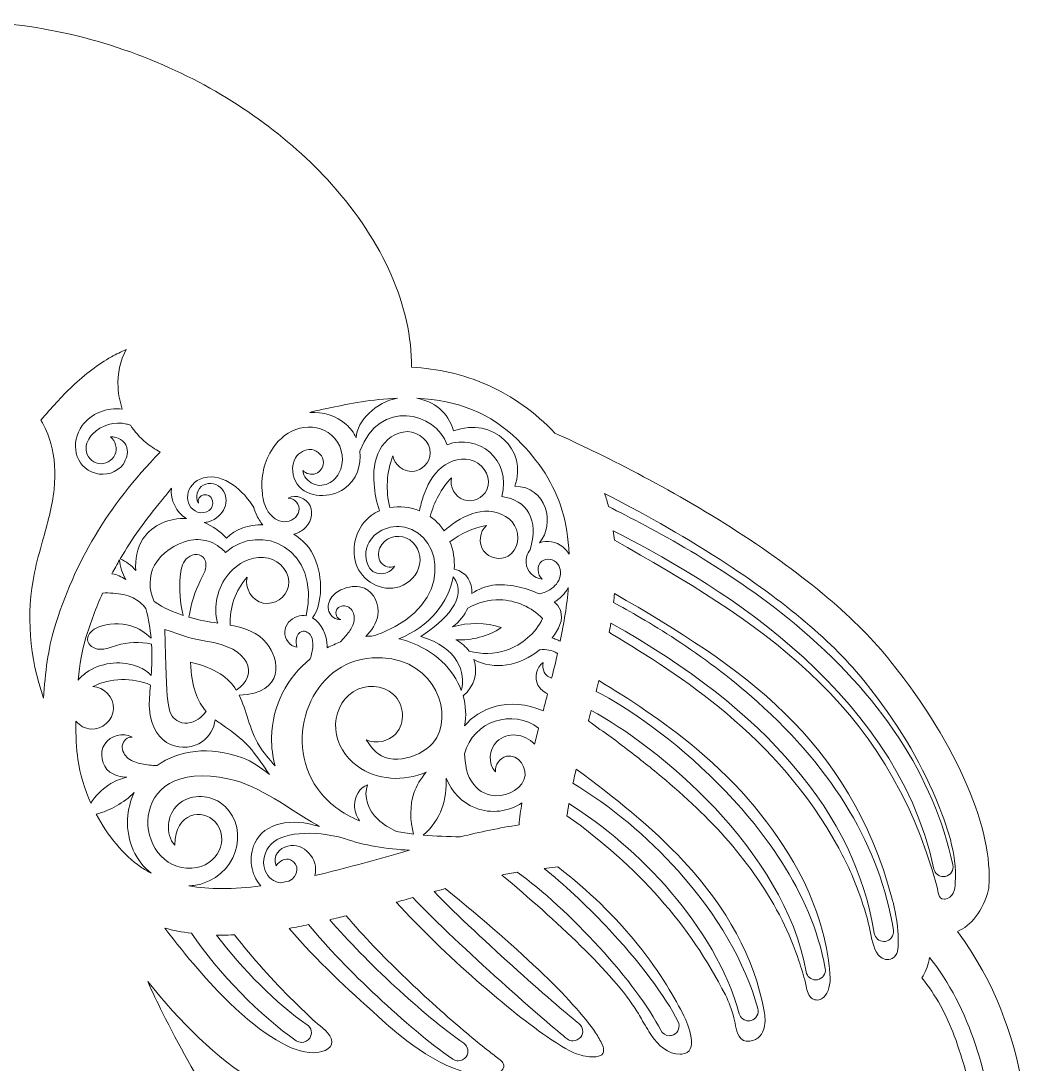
# Model space of a CAD drawing. Header units: inches. Extents: x -3.4 to 9.6, y -4.2 to 11.7.
# Drawn here: x 5.557 to 9.573, y -0.804 to 3.347 of the extents above; entities that cross this region are included whole.
import ezdxf

# ---------------------------------------------------------------- set-up
doc = ezdxf.new("R2010")
doc.units = ezdxf.units.IN
doc.header["$MEASUREMENT"] = 0
doc.layers.add('_U+0421_U+043B_U+043E_U+0439 1', color=7, linetype='Continuous')

# ---------------------------------------------------------------- blocks, each defined once
blk = doc.blocks.new('block 3')
at = {"layer": '_U+0421_U+043B_U+043E_U+0439 1', "lineweight": 0}
for points, knots in [([(9.5351, -0.8549), (9.5052, -0.7011), (9.4372, -0.4813), (9.2831, -0.2757), (9.3389, -0.2537), (9.3835, -0.1948), (9.4076, -0.1093), (9.4087, -0.1052), (9.4091, -0.101), (9.4089, -0.0969), (9.4163, 0.0154), (9.3865, 0.1537), (9.3226, 0.3037), (9.2547, 0.4631), (9.1526, 0.6291), (9.019, 0.7971), (8.8854, 0.9652), (8.68, 1.1393), (8.4086, 1.3146), (8.1358, 1.4907), (7.8639, 1.6247), (7.6815, 1.707), (7.6042, 1.7897), (7.5129, 1.8546), (7.41, 1.8998), (7.3154, 1.9413), (7.2151, 1.9645), (7.1114, 1.9687), (7.1123, 2.2096), (7, 2.4669), (6.7923, 2.698), (6.6224, 2.887), (6.3994, 3.047), (6.1472, 3.1609), (5.8772, 3.2828), (5.5808, 3.3472), (5.29, 3.3472), (5.0901, 3.3472), (4.8916, 3.3173), (4.7002, 3.2584), (4.4573, 3.1837), (4.2547, 3.0741), (4.098, 2.9327), (3.9584, 2.8069), (3.8572, 2.6554), (3.8052, 2.4946), (3.7696, 2.3843), (3.757, 2.2684), (3.7689, 2.1593), (3.7795, 2.0626), (3.8093, 1.9708), (3.8556, 1.8916), (3.6625, 1.7407), (3.541, 1.528), (3.5207, 1.303), (3.5182, 1.2764), (3.5268, 1.2509), (3.5448, 1.2313), (3.5626, 1.2117), (3.588, 1.2005), (3.6144, 1.2005), (3.6318, 1.2005), (3.6488, 1.2053), (3.6637, 1.2145), (3.7687, 1.279), (3.8645, 1.3172), (3.9657, 1.3341), (3.8159, 1.0731), (3.7254, 0.7734), (3.703, 0.4623), (3.677, 0.1017), (3.7432, -0.2538), (3.8943, -0.566), (4.0455, -0.8782), (4.2833, -1.1506), (4.5822, -1.3539), (4.8738, -1.5521), (5.2056, -1.6723), (5.5428, -1.7019), (5.5585, -1.7214), (5.5844, -1.7564), (5.6011, -1.779), (5.6407, -1.8327), (5.6621, -1.8614), (5.6776, -1.8751), (5.7498, -1.939), (5.8325, -1.9894), (5.9233, -2.0249), (6.0084, -2.0582), (6.0992, -2.0767), (6.1932, -2.0799), (6.2252, -2.081), (6.258, -2.0843), (6.2898, -2.0874), (6.32, -2.0904), (6.3509, -2.0935), (6.3828, -2.095), (6.3787, -2.1368), (6.3741, -2.1789), (6.3625, -2.2078), (6.3604, -2.213), (6.354, -2.2216), (6.3479, -2.2299), (6.3375, -2.2439), (6.3246, -2.2613), (6.3156, -2.2833), (6.3099, -2.2972), (6.3076, -2.3128), (6.3041, -2.3394), (6.3035, -2.3439), (6.3026, -2.3506), (6.3017, -2.3568), (6.2501, -2.407), (6.2151, -2.474), (6.2035, -2.5445), (6.1515, -2.5823), (6.1099, -2.6337), (6.0842, -2.6919), (6.0278, -2.7146), (5.9773, -2.752), (5.9393, -2.7992), (5.8833, -2.8132), (5.831, -2.8444), (5.7918, -2.887), (5.7353, -2.888), (5.6787, -2.9004), (5.627, -2.9231), (5.5816, -2.9071), (5.5344, -2.8989), (5.4863, -2.8989), (5.421, -2.8989), (5.3559, -2.9144), (5.2971, -2.9438), (5.255, -2.9301), (5.2114, -2.9231), (5.1673, -2.9231), (5.0722, -2.9231), (4.9799, -2.9559), (4.9055, -3.0157), (4.8969, -3.0152), (4.8882, -3.015), (4.8797, -3.015), (4.7807, -3.015), (4.6846, -3.0431), (4.6017, -3.0962), (4.5189, -3.1492), (4.453, -3.2246), (4.4113, -3.3144), (4.3968, -3.3455), (4.3985, -3.3818), (4.4157, -3.4115), (4.433, -3.4413), (4.4637, -3.4607), (4.498, -3.4636), (4.498, -3.4636), (4.603, -3.4723), (4.603, -3.4723), (4.6048, -3.4807), (4.6078, -3.4889), (4.6119, -3.4966), (4.6256, -3.5225), (4.6499, -3.5405), (4.6787, -3.5459), (4.7444, -3.5582), (4.8119, -3.5645), (4.8795, -3.5645), (5, -3.5645), (5.1184, -3.5451), (5.2315, -3.5068), (5.2682, -3.5148), (5.306, -3.5188), (5.344, -3.5188), (5.407, -3.5188), (5.471, -3.5074), (5.5297, -3.4858), (5.5929, -3.5001), (5.6604, -3.5007), (5.7251, -3.4874), (5.7182, -3.524), (5.7304, -3.5508), (5.7375, -3.5626), (5.7568, -3.5949), (5.7924, -3.6141), (5.8328, -3.6141), (5.8394, -3.6141), (5.846, -3.6136), (5.8525, -3.6125), (5.8933, -3.6058), (5.9349, -3.6014), (5.9766, -3.5995), (5.9476, -3.6245), (5.9224, -3.6512), (5.901, -3.6794), (5.8361, -3.7647), (5.8291, -3.833), (5.8291, -3.8585), (5.8291, -3.8795), (5.8374, -3.9306), (5.914, -3.9519), (5.9422, -3.9598), (5.9794, -3.9638), (6.0245, -3.9638), (6.1419, -3.9638), (6.347, -3.9341), (6.5434, -3.8507), (6.5644, -3.8542), (6.5858, -3.8559), (6.607, -3.8559), (6.6995, -3.8559), (6.7879, -3.8231), (6.8578, -3.7631), (6.8602, -3.7631), (6.8626, -3.7631), (6.865, -3.7631), (6.9091, -3.7631), (6.9533, -3.7556), (6.9951, -3.7412), (6.9929, -3.7533), (6.9916, -3.7658), (6.9913, -3.7785), (6.9892, -3.8618), (7.0299, -3.9468), (7.1058, -4.0178), (7.122, -4.033), (7.1362, -4.0483), (7.1499, -4.0632), (7.1904, -4.1072), (7.2323, -4.1528), (7.3019, -4.1528), (7.364, -4.1527), (7.4267, -4.1173), (7.5256, -4.0265), (7.586, -3.971), (7.6238, -3.8896), (7.6292, -3.8053), (7.6641, -3.7813), (7.6926, -3.7488), (7.7118, -3.7111), (7.7614, -3.708), (7.8107, -3.6936), (7.8538, -3.6694), (7.935, -3.696), (8.015, -3.6996), (8.0768, -3.6996), (8.1132, -3.6996), (8.1496, -3.6981), (8.185, -3.6967), (8.2187, -3.6954), (8.2535, -3.694), (8.2867, -3.694), (8.309, -3.694), (8.3288, -3.6946), (8.3473, -3.6958), (8.3499, -3.696), (8.3526, -3.6961), (8.3553, -3.6961), (8.4074, -3.6961), (8.4477, -3.6624), (8.4604, -3.6082), (8.4728, -3.5552), (8.4587, -3.4846), (8.4216, -3.4144), (8.3819, -3.3392), (8.3223, -3.2791), (8.254, -3.2452), (8.2043, -3.2205), (8.1475, -3.2075), (8.0897, -3.2075), (8.0344, -3.2075), (7.9797, -3.2192), (7.9296, -3.2414), (7.8962, -3.2069), (7.8574, -3.1767), (7.8159, -3.1531), (7.7977, -3.1428), (7.7871, -3.1235), (7.7882, -3.1029), (7.804, -2.8228), (8.0113, -2.5933), (8.1901, -2.4248), (8.2823, -2.3378), (8.3743, -2.2063), (8.4493, -2.0543), (8.4747, -2.0028), (8.4672, -1.9422), (8.4529, -1.8745), (8.5232, -1.7981), (8.582, -1.7122), (8.628, -1.6188), (8.6439, -1.6136), (8.6601, -1.611), (8.6764, -1.611), (8.7234, -1.611), (8.7669, -1.6337), (8.7958, -1.6731), (8.8474, -1.7437), (8.8521, -1.8576), (8.8089, -1.9938), (8.8089, -1.9938), (8.7905, -2.0519), (8.7905, -2.0519), (8.7861, -2.0658), (8.7899, -2.0809), (8.8002, -2.091), (8.8106, -2.1012), (8.8258, -2.1047), (8.8396, -2.1), (8.8396, -2.1), (8.8972, -2.0804), (8.8972, -2.0804), (8.9615, -2.0586), (9.0196, -2.0253), (9.0693, -1.9822), (9.0672, -1.9977), (9.0649, -2.0132), (9.0624, -2.0285), (9.0624, -2.0285), (9.052, -2.0926), (9.052, -2.0926), (9.0515, -2.0959), (9.0514, -2.0992), (9.0517, -2.1024), (9.0517, -2.1024), (9.045, -2.1122), (9.045, -2.1122), (9.045, -2.1122), (9.0529, -2.1091), (9.0529, -2.1091), (9.0553, -2.1176), (9.0606, -2.1252), (9.0681, -2.1304), (9.0804, -2.1389), (9.0964, -2.1395), (9.1092, -2.1321), (9.1092, -2.1321), (9.1655, -2.0997), (9.1655, -2.0997), (9.252, -2.0498), (9.3253, -1.9836), (9.3833, -1.903), (9.4389, -1.8255), (9.4777, -1.7388), (9.4985, -1.645), (9.5193, -1.5513), (9.5209, -1.4562), (9.5032, -1.3624), (9.4991, -1.3403), (9.4938, -1.3184), (9.4876, -1.2969), (9.4876, -1.2969), (9.4935, -1.3002), (9.4935, -1.3002), (9.5045, -1.3062), (9.5176, -1.3066), (9.5288, -1.3012), (9.5401, -1.2958), (9.548, -1.2853), (9.5501, -1.273), (9.5501, -1.273), (9.5575, -1.2303), (9.5575, -1.2303), (9.5636, -1.1944), (9.5727, -1.0484), (9.5351, -0.8549)], [0, 0, 0, 0, 1, 1, 1, 2, 2, 2, 3, 3, 3, 4, 4, 4, 5, 5, 5, 6, 6, 6, 7, 7, 7, 8, 8, 8, 9, 9, 9, 10, 10, 10, 11, 11, 11, 12, 12, 12, 13, 13, 13, 14, 14, 14, 15, 15, 15, 16, 16, 16, 17, 17, 17, 18, 18, 18, 19, 19, 19, 20, 20, 20, 21, 21, 21, 22, 22, 22, 23, 23, 23, 24, 24, 24, 25, 25, 25, 26, 26, 26, 27, 27, 27, 28, 28, 28, 29, 29, 29, 30, 30, 30, 31, 31, 31, 32, 32, 32, 33, 33, 33, 34, 34, 34, 35, 35, 35, 36, 36, 36, 37, 37, 37, 38, 38, 38, 39, 39, 39, 40, 40, 40, 41, 41, 41, 42, 42, 42, 43, 43, 43, 44, 44, 44, 45, 45, 45, 46, 46, 46, 47, 47, 47, 48, 48, 48, 49, 49, 49, 50, 50, 50, 51, 51, 51, 52, 52, 52, 53, 53, 53, 54, 54, 54, 55, 55, 55, 56, 56, 56, 57, 57, 57, 58, 58, 58, 59, 59, 59, 60, 60, 60, 61, 61, 61, 62, 62, 62, 63, 63, 63, 64, 64, 64, 65, 65, 65, 66, 66, 66, 67, 67, 67, 68, 68, 68, 69, 69, 69, 70, 70, 70, 71, 71, 71, 72, 72, 72, 73, 73, 73, 74, 74, 74, 75, 75, 75, 76, 76, 76, 77, 77, 77, 78, 78, 78, 79, 79, 79, 80, 80, 80, 81, 81, 81, 82, 82, 82, 83, 83, 83, 84, 84, 84, 85, 85, 85, 86, 86, 86, 87, 87, 87, 88, 88, 88, 89, 89, 89, 90, 90, 90, 91, 91, 91, 92, 92, 92, 93, 93, 93, 94, 94, 94, 95, 95, 95, 96, 96, 96, 97, 97, 97, 98, 98, 98, 99, 99, 99, 100, 100, 100, 101, 101, 101, 102, 102, 102, 103, 103, 103, 104, 104, 104, 105, 105, 105, 106, 106, 106, 107, 107, 107, 108, 108, 108, 109, 109, 109, 110, 110, 110, 111, 111, 111, 112, 112, 112, 113, 113, 113, 114, 114, 114, 115, 115, 115, 116, 116, 116, 117, 117, 117, 118, 118, 118, 119, 119, 119, 120, 120, 120, 121, 121, 121, 121]), ([(5.6472, 0.6524), (5.5903, 0.8122), (5.5768, 0.9873), (5.6109, 1.152), (5.6197, 1.1941), (5.6317, 1.237), (5.6433, 1.2784), (5.6619, 1.3447), (5.6812, 1.4132), (5.689, 1.4843), (5.6959, 1.5476), (5.6915, 1.6102), (5.6763, 1.6654), (5.6667, 1.7001), (5.6531, 1.7312), (5.6358, 1.7587), (5.6779, 1.8065), (5.7177, 1.8518), (5.761, 1.8928), (5.8122, 1.9413), (5.8647, 1.9808), (5.9169, 2.0104), (5.936, 2.0212), (5.9555, 2.0307), (5.9753, 2.039), (5.9517, 1.9959), (5.9406, 1.9442), (5.9435, 1.8884), (5.945, 1.8587), (5.9508, 1.83), (5.9603, 1.8029), (5.9005, 1.81), (5.8343, 1.7848), (5.8005, 1.7369), (5.7534, 1.6701), (5.7677, 1.573), (5.8535, 1.5472), (5.8929, 1.5353), (5.9389, 1.55), (5.9642, 1.5824), (5.9758, 1.6056), (5.9854, 1.6223), (5.9777, 1.6498), (5.9697, 1.6787), (5.9427, 1.6928), (5.9128, 1.6928), (5.9338, 1.6765), (5.9416, 1.6454), (5.9309, 1.6211), (5.9202, 1.5968), (5.8919, 1.5816), (5.8657, 1.5861), (5.8395, 1.5906), (5.818, 1.6143), (5.8159, 1.6408), (5.8141, 1.6643), (5.8263, 1.6869), (5.8426, 1.7039), (5.8765, 1.7393), (5.9299, 1.7548), (5.9775, 1.7429), (5.9825, 1.7417), (5.9875, 1.7401), (5.9924, 1.7384), (6.0089, 1.7132), (6.0294, 1.6902), (6.0535, 1.6702), (6.0713, 1.6554), (6.0907, 1.6426), (6.1112, 1.6317), (5.8999, 1.4128), (5.7716, 1.1977), (5.6891, 0.928), (5.6663, 0.8534), (5.6526, 0.7523), (5.6472, 0.6524)], [0, 0, 0, 0, 1, 1, 1, 2, 2, 2, 3, 3, 3, 4, 4, 4, 5, 5, 5, 6, 6, 6, 7, 7, 7, 8, 8, 8, 9, 9, 9, 10, 10, 10, 11, 11, 11, 12, 12, 12, 13, 13, 13, 14, 14, 14, 15, 15, 15, 16, 16, 16, 17, 17, 17, 18, 18, 18, 19, 19, 19, 20, 20, 20, 21, 21, 21, 22, 22, 22, 23, 23, 23, 24, 24, 24, 25, 25, 25, 25]), ([(7.2527, 1.6608), (7.3755, 1.7068), (7.5097, 1.6034), (7.4709, 1.4543), (7.5704, 1.4424), (7.6203, 1.3601), (7.5832, 1.2429), (7.5832, 1.2429), (7.5832, 1.2429), (7.5832, 1.2429), (7.5722, 1.2282), (7.5659, 1.2101), (7.567, 1.1918), (7.5691, 1.1584), (7.5974, 1.1279), (7.6308, 1.1258), (7.6103, 1.144), (7.6081, 1.1813), (7.6301, 1.1977), (7.6487, 1.2116), (7.6779, 1.2055), (7.6923, 1.1872), (7.7067, 1.169), (7.7071, 1.1421), (7.6969, 1.1212), (7.6866, 1.1003), (7.6671, 1.0851), (7.6458, 1.0759), (7.6374, 1.0723), (7.6288, 1.0695), (7.62, 1.0673), (7.5609, 1.0923), (7.497, 1.1106), (7.4337, 1.1014), (7.4044, 1.0971), (7.3753, 1.0856), (7.351, 1.0684), (7.3538, 1.1133), (7.3327, 1.1529), (7.2811, 1.1661), (7.2835, 1.2036), (7.278, 1.2407), (7.2641, 1.275), (7.3066, 1.3072), (7.3567, 1.3296), (7.4092, 1.3392), (7.3815, 1.315), (7.3761, 1.2692), (7.3975, 1.2392), (7.4188, 1.2093), (7.4639, 1.1994), (7.4957, 1.2177), (7.5359, 1.2407), (7.5454, 1.3), (7.5214, 1.3396), (7.4973, 1.3791), (7.4481, 1.3985), (7.4019, 1.3959), (7.3557, 1.3934), (7.3124, 1.3719), (7.2748, 1.345), (7.2631, 1.3366), (7.2518, 1.3275), (7.241, 1.318), (7.2312, 1.3325), (7.2196, 1.3461), (7.2061, 1.3587), (7.1997, 1.3647), (7.1929, 1.3702), (7.1857, 1.3752), (7.2, 1.4326), (7.2291, 1.4863), (7.27, 1.5291), (7.2617, 1.4932), (7.2843, 1.453), (7.3192, 1.4413), (7.3541, 1.4296), (7.3963, 1.4481), (7.4113, 1.4817), (7.4303, 1.5239), (7.4031, 1.5774), (7.3604, 1.5953), (7.3177, 1.6132), (7.2665, 1.5999), (7.2306, 1.5707), (7.1948, 1.5414), (7.1724, 1.4986), (7.1578, 1.4547), (7.1517, 1.4362), (7.1468, 1.4173), (7.1432, 1.3982), (7.1057, 1.4133), (7.0639, 1.4179), (7.0247, 1.4107), (7.0076, 1.4785), (7.0117, 1.5515), (7.0368, 1.6168), (7.043, 1.5806), (7.0793, 1.5522), (7.116, 1.5548), (7.1527, 1.5575), (7.1845, 1.5908), (7.1855, 1.6276), (7.1867, 1.6738), (7.141, 1.7128), (7.0947, 1.7128), (7.0484, 1.7128), (7.0062, 1.6808), (6.9844, 1.64), (6.9626, 1.5992), (6.9585, 1.5511), (6.9619, 1.505), (6.9646, 1.4686), (6.972, 1.4327), (6.9834, 1.3981), (6.9717, 1.3929), (6.9604, 1.3865), (6.95, 1.3787), (6.8931, 1.3362), (6.8689, 1.2552), (6.8896, 1.1879), (6.9107, 1.1189), (6.9933, 1.0725), (7.0629, 1.0958), (7.1027, 1.1092), (7.136, 1.1435), (7.1435, 1.1848), (7.151, 1.2261), (7.1297, 1.2722), (7.0915, 1.2895), (7.0532, 1.3067), (7.0017, 1.2894), (6.9851, 1.2509), (6.977, 1.2321), (6.9776, 1.209), (6.9896, 1.1924), (7.0016, 1.1759), (7.0258, 1.1683), (7.0439, 1.1778), (7.0332, 1.1597), (7.0129, 1.1477), (6.9919, 1.1473), (6.9367, 1.1461), (6.9197, 1.2078), (6.9332, 1.2518), (6.9518, 1.3122), (7.0237, 1.3473), (7.085, 1.3325), (7.2411, 1.2948), (7.2764, 1.0284), (6.9971, 0.9139), (6.9846, 0.9088), (6.9719, 0.9042), (6.9591, 0.8998), (6.949, 0.8997), (6.9389, 0.8991), (6.9289, 0.8982), (6.9529, 0.9207), (6.9712, 0.9493), (6.9765, 0.9816), (6.9835, 1.0241), (6.9634, 1.0722), (6.9239, 1.0895), (6.8991, 1.1004), (6.87, 1.0983), (6.8444, 1.0893), (6.825, 1.0825), (6.8065, 1.0716), (6.794, 1.0552), (6.7815, 1.0388), (6.7759, 1.0166), (6.7825, 0.9971), (6.7891, 0.9776), (6.8094, 0.9627), (6.8298, 0.9653), (6.8137, 0.9683), (6.8054, 0.9896), (6.8132, 1.0039), (6.8211, 1.0182), (6.8409, 1.0235), (6.8559, 1.0172), (6.871, 1.0108), (6.8808, 0.9952), (6.8829, 0.979), (6.885, 0.9628), (6.8801, 0.9463), (6.8723, 0.932), (6.8644, 0.9177), (6.8537, 0.9052), (6.843, 0.8928), (6.8382, 0.8872), (6.8333, 0.8815), (6.8284, 0.8759), (6.8103, 0.8694), (6.7927, 0.8616), (6.7757, 0.8527), (6.7758, 0.855), (6.7759, 0.8572), (6.7758, 0.8596), (6.7753, 0.9016), (6.754, 0.951), (6.7177, 0.9716), (6.7585, 1.0327), (6.7584, 1.1317), (6.7267, 1.2079), (6.7091, 1.25), (6.6788, 1.2825), (6.6425, 1.3049), (6.6568, 1.3085), (6.6705, 1.315), (6.6825, 1.3248), (6.7092, 1.3465), (6.7215, 1.3862), (6.7072, 1.4175), (6.6929, 1.4488), (6.6506, 1.4652), (6.6208, 1.448), (6.6466, 1.4501), (6.6683, 1.4214), (6.6629, 1.3961), (6.6575, 1.3708), (6.6307, 1.3535), (6.6048, 1.3546), (6.579, 1.3556), (6.5555, 1.3721), (6.5411, 1.3936), (6.5267, 1.4151), (6.5204, 1.441), (6.5175, 1.4667), (6.5105, 1.5301), (6.5238, 1.595), (6.5599, 1.6481), (6.5852, 1.6853), (6.6227, 1.7149), (6.6662, 1.7262), (6.7098, 1.7374), (6.759, 1.7286), (6.7931, 1.6992), (6.8306, 1.6669), (6.8457, 1.6108), (6.8294, 1.564), (6.8217, 1.5419), (6.8072, 1.5218), (6.7871, 1.5099), (6.767, 1.498), (6.741, 1.4952), (6.7199, 1.5052), (6.699, 1.5151), (6.6802, 1.5345), (6.6781, 1.5584), (6.6908, 1.5444), (6.7124, 1.5392), (6.7301, 1.5459), (6.7478, 1.5526), (6.7605, 1.5707), (6.7608, 1.5897), (6.7611, 1.6151), (6.739, 1.6379), (6.7138, 1.6412), (6.6886, 1.6444), (6.6628, 1.63), (6.6496, 1.6083), (6.631, 1.5777), (6.6355, 1.5326), (6.6561, 1.504), (6.6969, 1.4472), (6.7897, 1.4478), (6.8431, 1.4855), (6.8926, 1.5205), (6.9126, 1.5794), (6.9058, 1.6356), (6.9058, 1.6356), (6.9058, 1.6355), (6.9058, 1.6355), (6.9837, 1.8468), (7.2074, 1.7907), (7.2527, 1.6608)], [0, 0, 0, 0, 1, 1, 1, 2, 2, 2, 3, 3, 3, 4, 4, 4, 5, 5, 5, 6, 6, 6, 7, 7, 7, 8, 8, 8, 9, 9, 9, 10, 10, 10, 11, 11, 11, 12, 12, 12, 13, 13, 13, 14, 14, 14, 15, 15, 15, 16, 16, 16, 17, 17, 17, 18, 18, 18, 19, 19, 19, 20, 20, 20, 21, 21, 21, 22, 22, 22, 23, 23, 23, 24, 24, 24, 25, 25, 25, 26, 26, 26, 27, 27, 27, 28, 28, 28, 29, 29, 29, 30, 30, 30, 31, 31, 31, 32, 32, 32, 33, 33, 33, 34, 34, 34, 35, 35, 35, 36, 36, 36, 37, 37, 37, 38, 38, 38, 39, 39, 39, 40, 40, 40, 41, 41, 41, 42, 42, 42, 43, 43, 43, 44, 44, 44, 45, 45, 45, 46, 46, 46, 47, 47, 47, 48, 48, 48, 49, 49, 49, 50, 50, 50, 51, 51, 51, 52, 52, 52, 53, 53, 53, 54, 54, 54, 55, 55, 55, 56, 56, 56, 57, 57, 57, 58, 58, 58, 59, 59, 59, 60, 60, 60, 61, 61, 61, 62, 62, 62, 63, 63, 63, 64, 64, 64, 65, 65, 65, 66, 66, 66, 67, 67, 67, 68, 68, 68, 69, 69, 69, 70, 70, 70, 71, 71, 71, 72, 72, 72, 73, 73, 73, 74, 74, 74, 75, 75, 75, 76, 76, 76, 77, 77, 77, 78, 78, 78, 79, 79, 79, 80, 80, 80, 81, 81, 81, 82, 82, 82, 83, 83, 83, 84, 84, 84, 85, 85, 85, 86, 86, 86, 87, 87, 87, 88, 88, 88, 89, 89, 89, 90, 90, 90, 91, 91, 91, 92, 92, 92, 92]), ([(6.8906, 1.6887), (6.8813, 1.7086), (6.8681, 1.7268), (6.8512, 1.7417), (6.812, 1.7764), (6.7582, 1.7924), (6.7058, 1.7891), (6.7264, 1.7945), (6.7471, 1.7995), (6.7679, 1.8037), (6.7759, 1.8054), (6.7843, 1.8071), (6.7932, 1.809), (6.8619, 1.8233), (6.9534, 1.8423), (7.0556, 1.8461), (6.9701, 1.8303), (6.8945, 1.7555), (6.8906, 1.6887)], [0, 0, 0, 0, 1, 1, 1, 2, 2, 2, 3, 3, 3, 4, 4, 4, 5, 5, 5, 6, 6, 6, 6]), ([(7.5326, 1.6811), (7.6206, 1.5947), (7.6785, 1.5031), (7.7096, 1.4012), (7.726, 1.3473), (7.7354, 1.2897), (7.738, 1.225), (7.7315, 1.2363), (7.723, 1.2464), (7.7129, 1.2545), (7.6874, 1.2751), (7.6512, 1.2823), (7.6206, 1.271), (7.6844, 1.3449), (7.6478, 1.4961), (7.5226, 1.4954), (7.5738, 1.6414), (7.4369, 1.773), (7.2777, 1.716), (7.2579, 1.791), (7.1984, 1.8339), (7.1317, 1.8458), (7.2961, 1.8383), (7.4275, 1.7842), (7.5326, 1.6811)], [0, 0, 0, 0, 1, 1, 1, 2, 2, 2, 3, 3, 3, 4, 4, 4, 5, 5, 5, 6, 6, 6, 7, 7, 7, 8, 8, 8, 8]), ([(6.3577, 1.4838), (6.3402, 1.5053), (6.307, 1.5136), (6.2827, 1.5002), (6.2583, 1.4868), (6.2479, 1.4517), (6.2634, 1.4286), (6.2532, 1.4621), (6.3096, 1.4787), (6.3197, 1.4378), (6.3272, 1.4079), (6.2951, 1.3808), (6.2601, 1.393), (6.2006, 1.4137), (6.2066, 1.5079), (6.2838, 1.5292), (6.3628, 1.551), (6.446, 1.4748), (6.4831, 1.411), (6.4884, 1.3935), (6.4955, 1.3767), (6.505, 1.3613), (6.5092, 1.3543), (6.5143, 1.3479), (6.52, 1.3419), (6.4641, 1.3439), (6.4101, 1.3265), (6.3752, 1.2885), (6.3488, 1.3173), (6.318, 1.3379), (6.2856, 1.3508), (6.2912, 1.3515), (6.2969, 1.3526), (6.3026, 1.3543), (6.3681, 1.3726), (6.3919, 1.4418), (6.3577, 1.4838)], [0, 0, 0, 0, 1, 1, 1, 2, 2, 2, 3, 3, 3, 4, 4, 4, 5, 5, 5, 6, 6, 6, 7, 7, 7, 8, 8, 8, 9, 9, 9, 10, 10, 10, 11, 11, 11, 12, 12, 12, 12]), ([(6.2151, 1.3667), (6.1474, 1.3707), (6.0817, 1.343), (6.0425, 1.2858), (6.0184, 1.2504), (6.0111, 1.2031), (6.0135, 1.1602), (5.997, 1.1803), (5.9759, 1.1966), (5.9519, 1.2067), (5.9982, 1.2859), (6.0534, 1.3633), (6.1199, 1.4423), (6.1313, 1.4559), (6.1429, 1.4722), (6.1556, 1.4873), (6.1509, 1.4405), (6.1755, 1.3916), (6.2151, 1.3667)], [0, 0, 0, 0, 1, 1, 1, 2, 2, 2, 3, 3, 3, 4, 4, 4, 5, 5, 5, 6, 6, 6, 6]), ([(8.339, 1.2037), (8.5977, 1.0364), (8.7921, 0.8722), (8.9165, 0.7156), (9.0395, 0.561), (9.1365, 0.4012), (9.1971, 0.2535), (9.2417, 0.1449), (9.2817, 0.0382), (9.2747, -0.082), (9.2739, -0.096), (9.2725, -0.1104), (9.2663, -0.1229), (9.2601, -0.1355), (9.2482, -0.1462), (9.2342, -0.1471), (9.2327, -0.1473), (9.2313, -0.1473), (9.23, -0.1472), (9.2053, -0.146), (9.2072, -0.1175), (9.2023, -0.0993), (9.0009, 0.6532), (8.4775, 0.9627), (7.9184, 1.2815), (7.9172, 1.294), (7.9156, 1.3063), (7.9139, 1.3186), (8.2698, 1.1363), (9.0311, 0.7121), (9.19, -0.0274), (9.1938, -0.0455), (9.2098, -0.0578), (9.2275, -0.0578), (9.2302, -0.0578), (9.233, -0.0575), (9.2357, -0.057), (9.2565, -0.0525), (9.2697, -0.032), (9.2652, -0.0112), (9.1894, 0.3417), (8.9768, 0.6653), (8.6334, 0.9504), (8.3584, 1.1786), (8.06, 1.3311), (7.8949, 1.4147), (7.8904, 1.4322), (7.8853, 1.4496), (7.8796, 1.4667), (8.0201, 1.3952), (8.1795, 1.3068), (8.339, 1.2037)], [0, 0, 0, 0, 1, 1, 1, 2, 2, 2, 3, 3, 3, 4, 4, 4, 5, 5, 5, 6, 6, 6, 7, 7, 7, 8, 8, 8, 9, 9, 9, 10, 10, 10, 11, 11, 11, 12, 12, 12, 13, 13, 13, 14, 14, 14, 15, 15, 15, 16, 16, 16, 17, 17, 17, 17]), ([(6.5357, 0.8698), (6.4989, 0.9161), (6.4487, 0.9317), (6.389, 0.9427), (6.3863, 1.0117), (6.4104, 1.0819), (6.4565, 1.1334), (6.4459, 1.0897), (6.4768, 1.0404), (6.5208, 1.0309), (6.5647, 1.0213), (6.6133, 1.0535), (6.6217, 1.0976), (6.6314, 1.1478), (6.5901, 1.1986), (6.5403, 1.2099), (6.4904, 1.2212), (6.4373, 1.1995), (6.4002, 1.1643), (6.3503, 1.117), (6.3249, 1.0451), (6.3341, 0.977), (6.3352, 0.9683), (6.3372, 0.9594), (6.34, 0.9508), (6.3042, 0.9565), (6.2658, 0.9629), (6.2255, 0.9744), (6.2329, 1.0264), (6.2489, 1.0772), (6.2729, 1.124), (6.2802, 1.1382), (6.2883, 1.1523), (6.2917, 1.168), (6.2951, 1.1836), (6.293, 1.2015), (6.2818, 1.213), (6.2643, 1.2311), (6.2317, 1.2248), (6.2147, 1.2062), (6.1977, 1.1876), (6.1927, 1.1611), (6.1905, 1.1359), (6.186, 1.0842), (6.1903, 1.0317), (6.203, 0.9814), (6.1657, 0.9937), (6.1269, 1.011), (6.0871, 1.0366), (6.0652, 1.0813), (6.0647, 1.1384), (6.0889, 1.182), (6.1152, 1.2293), (6.1716, 1.2673), (6.2236, 1.2791), (6.2493, 1.2849), (6.2762, 1.2848), (6.3015, 1.2772), (6.3145, 1.2733), (6.327, 1.2675), (6.3384, 1.2601), (6.3415, 1.2581), (6.3724, 1.2335), (6.3709, 1.2322), (6.5108, 1.3553), (6.7509, 1.2504), (6.6918, 0.9806), (6.6809, 0.9822), (6.6692, 0.9814), (6.6566, 0.9776), (6.6297, 0.9693), (6.6082, 0.944), (6.607, 0.9159), (6.6058, 0.8878), (6.6267, 0.8597), (6.6545, 0.8551), (6.6526, 0.8669), (6.6508, 0.879), (6.6532, 0.8907), (6.6555, 0.9024), (6.663, 0.9138), (6.6744, 0.9174), (6.6881, 0.9217), (6.7034, 0.9132), (6.7108, 0.9008), (6.7181, 0.8885), (6.7191, 0.8734), (6.7183, 0.8591), (6.7174, 0.8416), (6.7139, 0.8249), (6.7084, 0.8089), (6.6172, 0.7359), (6.5563, 0.6245), (6.5542, 0.4952), (6.5535, 0.4572), (6.5586, 0.4193), (6.5686, 0.3826), (6.5448, 0.4095), (6.52, 0.4384), (6.5059, 0.4618), (6.4637, 0.5317), (6.4555, 0.6034), (6.4251, 0.6641), (6.6095, 0.6713), (6.5854, 0.8072), (6.5357, 0.8698)], [0, 0, 0, 0, 1, 1, 1, 2, 2, 2, 3, 3, 3, 4, 4, 4, 5, 5, 5, 6, 6, 6, 7, 7, 7, 8, 8, 8, 9, 9, 9, 10, 10, 10, 11, 11, 11, 12, 12, 12, 13, 13, 13, 14, 14, 14, 15, 15, 15, 16, 16, 16, 17, 17, 17, 18, 18, 18, 19, 19, 19, 20, 20, 20, 21, 21, 21, 22, 22, 22, 23, 23, 23, 24, 24, 24, 25, 25, 25, 26, 26, 26, 27, 27, 27, 28, 28, 28, 29, 29, 29, 30, 30, 30, 31, 31, 31, 32, 32, 32, 33, 33, 33, 34, 34, 34, 35, 35, 35, 35]), ([(5.9747, 1.1246), (5.9576, 1.1353), (5.9392, 1.1438), (5.9202, 1.1475), (5.9199, 1.1476), (5.9195, 1.1476), (5.9192, 1.1477), (5.929, 1.1662), (5.9391, 1.1846), (5.9497, 1.2029), (5.951, 1.1752), (5.96, 1.1482), (5.9747, 1.1246)], [0, 0, 0, 0, 1, 1, 1, 2, 2, 2, 3, 3, 3, 4, 4, 4, 4]), ([(7.1478, 0.8977), (7.2976, 0.8533), (7.3276, 0.7532), (7.3093, 0.6828), (7.2778, 0.7672), (7.2042, 0.8426), (7.0952, 0.8788), (7.0836, 0.8827), (7.072, 0.886), (7.0603, 0.8888), (7.1843, 0.9369), (7.2591, 1.035), (7.2773, 1.1355), (7.3394, 1.0517), (7.2441, 0.9615), (7.1478, 0.8977)], [0, 0, 0, 0, 1, 1, 1, 2, 2, 2, 3, 3, 3, 4, 4, 4, 5, 5, 5, 5]), ([(7.7034, 1.0023), (7.6982, 1.0157), (7.6893, 1.0264), (7.6783, 1.0354), (7.6957, 1.0441), (7.7109, 1.0579), (7.7227, 1.0736), (7.7272, 1.0795), (7.7313, 1.0857), (7.735, 1.0922), (7.7296, 1.023), (7.7179, 0.9514), (7.7028, 0.8788), (7.6978, 0.8814), (7.6928, 0.8838), (7.6877, 0.8859), (7.6818, 0.8882), (7.6756, 0.8903), (7.6694, 0.8919), (7.6697, 0.8922), (7.6699, 0.8925), (7.6702, 0.8928), (7.696, 0.9235), (7.7178, 0.965), (7.7034, 1.0023)], [0, 0, 0, 0, 1, 1, 1, 2, 2, 2, 3, 3, 3, 4, 4, 4, 5, 5, 5, 6, 6, 6, 7, 7, 7, 8, 8, 8, 8]), ([(5.9239, 1.0697), (5.9524, 1.0659), (5.9771, 1.065), (6.0034, 1.0513), (6.023, 1.0411), (6.0404, 1.027), (6.0542, 1.0098), (6.0649, 0.9668), (6.0712, 0.9271), (6.0746, 0.8906), (6.0524, 0.9135), (6.0246, 0.9309), (5.9941, 0.9404), (5.9519, 0.9535), (5.905, 0.9514), (5.8641, 0.9344), (5.8431, 0.9257), (5.8212, 0.909), (5.822, 0.8862), (5.8228, 0.8634), (5.8474, 0.8476), (5.8703, 0.8468), (5.8931, 0.8459), (5.9149, 0.8554), (5.9368, 0.8621), (5.9819, 0.8758), (6.0305, 0.8775), (6.0765, 0.8673), (6.0795, 0.8204), (6.0779, 0.7789), (6.0753, 0.7419), (6.0621, 0.7572), (6.0437, 0.7691), (6.025, 0.7768), (5.9615, 0.803), (5.8855, 0.7968), (5.8271, 0.7605), (5.8112, 0.7507), (5.7965, 0.7383), (5.7842, 0.7241), (5.7906, 0.7865), (5.8006, 0.845), (5.8143, 0.8897), (5.8335, 0.9527), (5.8557, 1.0125), (5.8817, 1.0703), (5.8957, 1.0717), (5.9099, 1.0716), (5.9239, 1.0697)], [0, 0, 0, 0, 1, 1, 1, 2, 2, 2, 3, 3, 3, 4, 4, 4, 5, 5, 5, 6, 6, 6, 7, 7, 7, 8, 8, 8, 9, 9, 9, 10, 10, 10, 11, 11, 11, 12, 12, 12, 13, 13, 13, 14, 14, 14, 15, 15, 15, 16, 16, 16, 16]), ([(7.4891, 0.8432), (7.4415, 0.827), (7.389, 0.826), (7.3405, 0.8395), (7.3276, 0.8571), (7.3097, 0.8726), (7.287, 0.8847), (7.3505, 0.8813), (7.4152, 0.8979), (7.4683, 0.9332), (7.4059, 0.9538), (7.3373, 0.9543), (7.2742, 0.9361), (7.3015, 0.9567), (7.3225, 0.9832), (7.3356, 1.0111), (7.374, 1.0332), (7.4185, 1.0449), (7.4628, 1.0438), (7.5263, 1.0423), (7.5888, 1.0147), (7.6326, 0.9687), (7.6036, 0.9103), (7.5509, 0.8641), (7.4891, 0.8432)], [0, 0, 0, 0, 1, 1, 1, 2, 2, 2, 3, 3, 3, 4, 4, 4, 5, 5, 5, 6, 6, 6, 7, 7, 7, 8, 8, 8, 8]), ([(9.0285, -0.2711), (8.976, 0.058), (8.7937, 0.3643), (8.4865, 0.6391), (8.2664, 0.8361), (8.0376, 0.9666), (7.915, 1.033), (7.9163, 1.045), (7.9175, 1.0569), (7.9185, 1.0685), (8.4251, 0.7769), (8.8523, 0.4936), (9.0238, -0.1471), (9.0284, -0.1641), (9.0324, -0.1813), (9.0356, -0.1981), (9.0434, -0.2375), (9.0488, -0.2779), (9.0477, -0.3182), (9.0471, -0.3419), (9.0475, -0.3718), (9.0237, -0.3838), (9.0215, -0.3849), (9.0191, -0.3858), (9.0168, -0.3865), (8.999, -0.3916), (8.98, -0.3832), (8.9685, -0.3686), (8.9464, -0.3408), (8.9431, -0.302), (8.9353, -0.2686), (8.9268, -0.2317), (8.9164, -0.1952), (8.9045, -0.1593), (8.88, -0.0851), (8.8489, -0.0131), (8.8114, 0.0555), (8.5655, 0.5062), (8.1715, 0.7467), (7.9107, 0.9059), (7.9063, 0.9085), (7.902, 0.9112), (7.8978, 0.9138), (7.9, 0.9264), (7.9021, 0.9388), (7.904, 0.951), (8.5246, 0.6043), (8.8772, 0.1893), (8.9524, -0.2832), (8.9554, -0.3022), (8.9718, -0.3157), (8.9904, -0.3157), (8.9924, -0.3157), (8.9944, -0.3156), (8.9965, -0.3152), (9.0175, -0.3119), (9.0318, -0.2921), (9.0285, -0.2711)], [0, 0, 0, 0, 1, 1, 1, 2, 2, 2, 3, 3, 3, 4, 4, 4, 5, 5, 5, 6, 6, 6, 7, 7, 7, 8, 8, 8, 9, 9, 9, 10, 10, 10, 11, 11, 11, 12, 12, 12, 13, 13, 13, 14, 14, 14, 15, 15, 15, 16, 16, 16, 17, 17, 17, 18, 18, 18, 19, 19, 19, 19]), ([(6.2941, 0.5993), (6.2848, 0.5877), (6.2745, 0.5771), (6.2622, 0.5687), (6.2374, 0.5517), (6.2022, 0.546), (6.1775, 0.5632), (6.1369, 0.5914), (6.1372, 0.6246), (6.1298, 0.9255), (6.1994, 0.9016), (6.2355, 0.8883), (6.293, 0.8797), (6.4707, 0.8534), (6.5056, 0.7465), (6.4136, 0.6845), (6.3834, 0.7326), (6.3334, 0.7721), (6.2313, 0.7955), (6.2357, 0.6967), (6.2585, 0.6397), (6.2941, 0.5993)], [0, 0, 0, 0, 1, 1, 1, 2, 2, 2, 3, 3, 3, 4, 4, 4, 5, 5, 5, 6, 6, 6, 7, 7, 7, 7]), ([(7.6898, 0.8317), (7.6906, 0.8312), (7.6914, 0.8307), (7.6921, 0.8301), (7.6848, 0.7976), (7.6769, 0.7649), (7.6686, 0.7323), (7.6431, 0.7371), (7.6274, 0.7688), (7.6353, 0.7941), (7.6078, 0.7751), (7.5991, 0.7344), (7.6143, 0.7047), (7.6224, 0.6889), (7.6364, 0.6769), (7.6526, 0.6698), (7.6467, 0.6472), (7.6408, 0.6247), (7.6348, 0.6022), (7.6348, 0.6022), (7.6348, 0.6021), (7.6348, 0.6021), (7.4994, 0.6608), (7.3776, 0.6115), (7.3225, 0.5419), (7.3225, 0.5421), (7.3225, 0.5423), (7.3225, 0.5425), (7.3299, 0.5816), (7.3276, 0.6222), (7.3164, 0.6616), (7.3627, 0.7001), (7.3767, 0.7564), (7.3587, 0.8058), (7.3985, 0.7852), (7.4459, 0.7779), (7.4904, 0.7847), (7.5382, 0.792), (7.5826, 0.8139), (7.6205, 0.8442), (7.6213, 0.8443), (7.622, 0.8445), (7.6227, 0.8446), (7.6457, 0.8475), (7.6703, 0.8444), (7.6898, 0.8317)], [0, 0, 0, 0, 1, 1, 1, 2, 2, 2, 3, 3, 3, 4, 4, 4, 5, 5, 5, 6, 6, 6, 7, 7, 7, 8, 8, 8, 9, 9, 9, 10, 10, 10, 11, 11, 11, 12, 12, 12, 13, 13, 13, 14, 14, 14, 15, 15, 15, 15]), ([(7.2121, 0.4958), (7.1773, 0.4307), (7.049, 0.3784), (6.9773, 0.4321), (6.9582, 0.4465), (6.9439, 0.4672), (6.9306, 0.4867), (6.9699, 0.4689), (7.0201, 0.4793), (7.0491, 0.5111), (7.0881, 0.5538), (7.0818, 0.6277), (7.0395, 0.6671), (6.9971, 0.7064), (6.9274, 0.7092), (6.8788, 0.6778), (6.8303, 0.6464), (6.8044, 0.5857), (6.8094, 0.5281), (6.8145, 0.4705), (6.848, 0.4173), (6.8944, 0.3828), (6.9731, 0.3243), (7.0813, 0.3197), (7.1698, 0.3582), (7.1479, 0.3325), (7.1301, 0.3032), (7.1205, 0.2748), (7.1045, 0.2277), (7.1047, 0.1632), (7.1191, 0.1118), (7.0963, 0.1145), (7.0738, 0.1178), (7.0515, 0.1219), (7.0243, 0.1346), (6.9985, 0.1497), (6.9769, 0.1703), (6.9402, 0.2054), (6.918, 0.2608), (6.9364, 0.3081), (6.9043, 0.296), (6.8843, 0.261), (6.8844, 0.2267), (6.8844, 0.2046), (6.8919, 0.1831), (6.9037, 0.1643), (6.8364, 0.1928), (6.7783, 0.2338), (6.7366, 0.2929), (6.5969, 0.491), (6.7122, 0.7969), (6.954, 0.8129), (7.1822, 0.828), (7.278, 0.6192), (7.2121, 0.4958)], [0, 0, 0, 0, 1, 1, 1, 2, 2, 2, 3, 3, 3, 4, 4, 4, 5, 5, 5, 6, 6, 6, 7, 7, 7, 8, 8, 8, 9, 9, 9, 10, 10, 10, 11, 11, 11, 12, 12, 12, 13, 13, 13, 14, 14, 14, 15, 15, 15, 16, 16, 16, 17, 17, 17, 18, 18, 18, 18]), ([(5.7836, 0.4082), (5.7779, 0.4496), (5.7752, 0.503), (5.7755, 0.5603), (5.791, 0.5429), (5.8118, 0.5309), (5.8352, 0.5293), (5.88, 0.5262), (5.9234, 0.565), (5.9254, 0.61), (5.9274, 0.6549), (5.8875, 0.6973), (5.8426, 0.6982), (5.9131, 0.7342), (5.9998, 0.7362), (6.0723, 0.7046), (6.0693, 0.6689), (6.0665, 0.638), (6.0682, 0.6111), (6.0784, 0.454), (6.2105, 0.4308), (6.2788, 0.4795), (6.307, 0.4996), (6.325, 0.5321), (6.33, 0.5664), (6.3363, 0.5616), (6.3428, 0.5569), (6.3496, 0.5524), (6.4714, 0.4716), (6.4978, 0.4181), (6.5455, 0.3482), (6.5117, 0.3771), (6.476, 0.401), (6.4379, 0.4151), (6.3068, 0.4635), (6.1838, 0.4449), (6.0985, 0.3845), (6.0781, 0.3845), (6.0576, 0.3866), (6.0376, 0.3907), (6.0185, 0.3946), (5.9994, 0.4005), (5.9842, 0.4125), (5.9689, 0.4245), (5.9581, 0.4436), (5.9603, 0.4629), (5.9625, 0.4822), (5.9804, 0.4997), (5.9997, 0.4975), (5.9633, 0.5174), (5.9126, 0.5044), (5.8903, 0.4696), (5.8679, 0.4347), (5.8774, 0.3833), (5.9106, 0.3585), (5.93, 0.3441), (5.9545, 0.339), (5.9788, 0.3378), (5.953, 0.3319), (5.9282, 0.3216), (5.906, 0.3073), (5.8772, 0.2888), (5.8529, 0.2636), (5.835, 0.2346), (5.8096, 0.2912), (5.7915, 0.3507), (5.7836, 0.4082)], [0, 0, 0, 0, 1, 1, 1, 2, 2, 2, 3, 3, 3, 4, 4, 4, 5, 5, 5, 6, 6, 6, 7, 7, 7, 8, 8, 8, 9, 9, 9, 10, 10, 10, 11, 11, 11, 12, 12, 12, 13, 13, 13, 14, 14, 14, 15, 15, 15, 16, 16, 16, 17, 17, 17, 18, 18, 18, 19, 19, 19, 20, 20, 20, 21, 21, 21, 22, 22, 22, 22]), ([(7.8262, 0.6031), (8.0855, 0.4658), (8.5955, 0.0495), (8.6814, -0.4366), (8.6847, -0.4553), (8.7009, -0.4684), (8.7193, -0.4684), (8.7215, -0.4684), (8.7238, -0.4682), (8.726, -0.4678), (8.747, -0.4641), (8.7609, -0.4442), (8.7572, -0.4232), (8.7024, -0.113), (8.494, 0.1493), (8.3289, 0.3147), (8.1575, 0.4864), (7.9726, 0.6154), (7.8459, 0.6795), (7.8495, 0.6938), (7.8531, 0.708), (7.8566, 0.7223), (7.9731, 0.6509), (8.1107, 0.5635), (8.2447, 0.451), (8.4191, 0.3045), (8.5514, 0.1462), (8.6492, -0.033), (8.7152, -0.154), (8.7592, -0.2892), (8.7732, -0.4137), (8.7745, -0.4246), (8.7754, -0.4351), (8.7762, -0.4452), (8.7792, -0.4869), (8.7708, -0.5179), (8.7512, -0.5377), (8.74, -0.549), (8.7242, -0.5513), (8.7111, -0.5458), (8.7053, -0.5433), (8.7001, -0.5393), (8.6959, -0.5339), (8.6843, -0.5187), (8.6831, -0.4977), (8.6785, -0.4799), (8.6709, -0.4504), (8.6622, -0.4213), (8.6525, -0.3924), (8.634, -0.3372), (8.6115, -0.2834), (8.5856, -0.2312), (8.5293, -0.1181), (8.4565, -0.0138), (8.3737, 0.0815), (8.2919, 0.1755), (8.2005, 0.2607), (8.1049, 0.3405), (8.0576, 0.3801), (8.0092, 0.4183), (7.9601, 0.4557), (7.9359, 0.4742), (7.9115, 0.4925), (7.8871, 0.5107), (7.88, 0.5159), (7.8145, 0.5584), (7.8157, 0.5632), (7.8192, 0.5765), (7.8227, 0.5897), (7.8262, 0.6031)], [0, 0, 0, 0, 1, 1, 1, 2, 2, 2, 3, 3, 3, 4, 4, 4, 5, 5, 5, 6, 6, 6, 7, 7, 7, 8, 8, 8, 9, 9, 9, 10, 10, 10, 11, 11, 11, 12, 12, 12, 13, 13, 13, 14, 14, 14, 15, 15, 15, 16, 16, 16, 17, 17, 17, 18, 18, 18, 19, 19, 19, 20, 20, 20, 21, 21, 21, 22, 22, 22, 23, 23, 23, 23]), ([(7.4884, 0.4211), (7.5353, 0.4322), (7.5773, 0.3716), (7.5585, 0.3272), (7.5397, 0.2828), (7.4752, 0.2551), (7.427, 0.2665), (7.3861, 0.2762), (7.3658, 0.2938), (7.3409, 0.3366), (7.3311, 0.3535), (7.3251, 0.3898), (7.3224, 0.4309), (7.3548, 0.5638), (7.517, 0.6099), (7.6169, 0.5336), (7.6113, 0.5122), (7.6058, 0.4909), (7.6005, 0.4697), (7.5602, 0.5121), (7.4934, 0.5203), (7.4508, 0.4793), (7.4188, 0.4485), (7.4146, 0.3916), (7.445, 0.3592), (7.4419, 0.3866), (7.4616, 0.4147), (7.4884, 0.4211)], [0, 0, 0, 0, 1, 1, 1, 2, 2, 2, 3, 3, 3, 4, 4, 4, 5, 5, 5, 6, 6, 6, 7, 7, 7, 8, 8, 8, 9, 9, 9, 9]), ([(6.734, 0.1483), (6.7337, 0.1486), (6.7334, 0.1488), (6.7332, 0.1491), (6.737, 0.1466), (6.7408, 0.144), (6.7447, 0.1416), (6.6336, 0.1772), (6.5256, 0.1574), (6.4873, 0.0753), (6.4617, 0.0203), (6.4705, -0.0507), (6.5119, -0.0942), (6.4582, -0.1014), (6.406, -0.1055), (6.3561, -0.1055), (6.3093, -0.1055), (6.2658, -0.1019), (6.2253, -0.0947), (6.2431, -0.0938), (6.2611, -0.0908), (6.279, -0.0853), (6.4334, -0.0376), (6.4662, 0.1593), (6.349, 0.2375), (6.2991, 0.2707), (6.2267, 0.2689), (6.1821, 0.2288), (6.1375, 0.1887), (6.1295, 0.1123), (6.1689, 0.067), (6.1703, 0.2025), (6.2813, 0.2121), (6.3293, 0.1606), (6.3903, 0.0951), (6.3412, -0.0183), (6.2375, -0.0243), (6.0054, -0.0377), (5.9552, 0.4236), (6.3863, 0.3307), (6.5089, 0.3042), (6.6248, 0.21), (6.734, 0.1483)], [0, 0, 0, 0, 1, 1, 1, 2, 2, 2, 3, 3, 3, 4, 4, 4, 5, 5, 5, 6, 6, 6, 7, 7, 7, 8, 8, 8, 9, 9, 9, 10, 10, 10, 11, 11, 11, 12, 12, 12, 13, 13, 13, 14, 14, 14, 14]), ([(7.2494, 0.3338), (7.2699, 0.2809), (7.3121, 0.2362), (7.3651, 0.2155), (7.4291, 0.1904), (7.4981, 0.2018), (7.5503, 0.2353), (7.5456, 0.206), (7.5417, 0.177), (7.5389, 0.1482), (7.4623, 0.1366), (7.384, 0.1199), (7.3053, 0.1007), (7.2569, 0.1015), (7.2071, 0.1034), (7.1576, 0.1078), (7.2305, 0.1689), (7.2514, 0.2534), (7.2494, 0.3338)], [0, 0, 0, 0, 1, 1, 1, 2, 2, 2, 3, 3, 3, 4, 4, 4, 5, 5, 5, 6, 6, 6, 6]), ([(7.7663, 0.3701), (7.9134, 0.261), (8.0672, 0.1399), (8.1948, 0.0029), (8.3686, -0.1837), (8.4732, -0.3785), (8.5145, -0.5926), (8.5167, -0.6039), (8.5178, -0.6149), (8.5179, -0.6254), (8.518, -0.6453), (8.5146, -0.6729), (8.4977, -0.6924), (8.4876, -0.704), (8.472, -0.7097), (8.4571, -0.7118), (8.4516, -0.7126), (8.447, -0.7129), (8.4429, -0.7126), (8.4352, -0.7118), (8.4292, -0.7086), (8.4221, -0.7011), (8.4005, -0.6784), (8.4017, -0.6476), (8.394, -0.6191), (8.3855, -0.5879), (8.3746, -0.557), (8.36, -0.5281), (8.2186, -0.2502), (8.012, -0.0166), (7.7295, 0.1845), (7.7319, 0.2005), (7.7345, 0.2168), (7.7374, 0.2332), (8.013, 0.0597), (8.3179, -0.2533), (8.4151, -0.6032), (8.4199, -0.6202), (8.4353, -0.6314), (8.4522, -0.6314), (8.4556, -0.6314), (8.4591, -0.6309), (8.4625, -0.63), (8.483, -0.6243), (8.495, -0.603), (8.4893, -0.5826), (8.4383, -0.3991), (8.3285, -0.2095), (8.1716, -0.0343), (8.0489, 0.1028), (7.9028, 0.2242), (7.7535, 0.3139), (7.7576, 0.3326), (7.7619, 0.3513), (7.7663, 0.3701)], [0, 0, 0, 0, 1, 1, 1, 2, 2, 2, 3, 3, 3, 4, 4, 4, 5, 5, 5, 6, 6, 6, 7, 7, 7, 8, 8, 8, 9, 9, 9, 10, 10, 10, 11, 11, 11, 12, 12, 12, 13, 13, 13, 14, 14, 14, 15, 15, 15, 16, 16, 16, 17, 17, 17, 18, 18, 18, 18]), ([(5.8565, 0.1907), (5.9131, 0.2058), (5.9657, 0.236), (6.0076, 0.2769), (5.9925, 0.2449), (5.9833, 0.2093), (5.9813, 0.1711), (5.9767, 0.0812), (6.0155, 0.0038), (6.0748, -0.044), (6.0604, -0.0363), (6.0465, -0.0278), (6.0332, -0.0187), (5.9652, 0.0279), (5.9026, 0.1041), (5.8565, 0.1907)], [0, 0, 0, 0, 1, 1, 1, 2, 2, 2, 3, 3, 3, 4, 4, 4, 5, 5, 5, 5]), ([(6.6192, 0.0641), (6.5861, 0.0559), (6.5565, 0.0253), (6.573, -0.0143), (6.5849, 0.0059), (6.6094, 0.0178), (6.6292, 0.0094), (6.6676, -0.007), (6.6626, -0.0577), (6.6228, -0.0759), (6.6118, -0.078), (6.6008, -0.0801), (6.59, -0.082), (6.5361, -0.0782), (6.4967, -0.0062), (6.5435, 0.061), (6.5855, 0.1214), (6.7234, 0.1284), (6.8438, 0.0942), (6.9214, 0.0665), (7.011, 0.052), (7.1035, 0.0473), (7.0789, 0.0405), (7.0544, 0.0337), (7.0301, 0.0268), (6.9289, -0.0015), (6.8262, -0.0303), (6.7258, -0.0538), (6.7447, 0.0133), (6.6818, 0.0795), (6.6192, 0.0641)], [0, 0, 0, 0, 1, 1, 1, 2, 2, 2, 3, 3, 3, 4, 4, 4, 5, 5, 5, 6, 6, 6, 7, 7, 7, 8, 8, 8, 9, 9, 9, 10, 10, 10, 10]), ([(7.4707, -0.0514), (7.4915, -0.0473), (7.5115, -0.0435), (7.5309, -0.0402), (7.7308, -0.1799), (8.0146, -0.4888), (8.1026, -0.669), (8.1093, -0.6827), (8.123, -0.6907), (8.1373, -0.6907), (8.1429, -0.6907), (8.1487, -0.6894), (8.1541, -0.6867), (8.1732, -0.6774), (8.1812, -0.6543), (8.1718, -0.6352), (8.1226, -0.5345), (8.0181, -0.3959), (7.885, -0.2548), (7.8015, -0.1663), (7.7154, -0.0864), (7.6386, -0.0252), (7.6386, -0.0252), (7.6939, -0.0193), (7.6939, -0.0193), (7.815, -0.1132), (7.9208, -0.2158), (8.0096, -0.3254), (8.1058, -0.4442), (8.1617, -0.5459), (8.1953, -0.612), (8.2125, -0.6457), (8.2567, -0.7584), (8.1873, -0.7641), (8.1851, -0.7643), (8.1829, -0.7643), (8.1807, -0.7643), (8.133, -0.7643), (8.0914, -0.7285), (8.0664, -0.6903), (8.0522, -0.6687), (8.0389, -0.6464), (8.0259, -0.624), (8.0208, -0.6145), (8.0153, -0.6049), (8.0093, -0.5952), (8.0093, -0.5952), (8.0082, -0.5934), (8.0082, -0.5934), (8.0082, -0.5934), (8.0076, -0.5925), (8.0076, -0.5925), (7.9127, -0.4409), (7.6851, -0.2311), (7.4707, -0.0514)], [0, 0, 0, 0, 1, 1, 1, 2, 2, 2, 3, 3, 3, 4, 4, 4, 5, 5, 5, 6, 6, 6, 7, 7, 7, 8, 8, 8, 9, 9, 9, 10, 10, 10, 11, 11, 11, 12, 12, 12, 13, 13, 13, 14, 14, 14, 15, 15, 15, 16, 16, 16, 17, 17, 17, 18, 18, 18, 18]), ([(7.8337, -0.7749), (7.8148, -0.7749), (7.7925, -0.7709), (7.7674, -0.7628), (7.7601, -0.7605), (7.7312, -0.7494), (7.6644, -0.7042), (7.5039, -0.5957), (7.244, -0.3715), (7.0499, -0.1595), (7.0601, -0.1567), (7.0702, -0.1538), (7.0803, -0.151), (7.0923, -0.1477), (7.1043, -0.1443), (7.1164, -0.1409), (7.2988, -0.3325), (7.6615, -0.6505), (7.7304, -0.7031), (7.7374, -0.7084), (7.7456, -0.711), (7.7537, -0.711), (7.7653, -0.711), (7.7768, -0.7058), (7.7844, -0.6958), (7.7973, -0.6789), (7.794, -0.6548), (7.7771, -0.6419), (7.7125, -0.5926), (7.3861, -0.3068), (7.2007, -0.1175), (7.2157, -0.1134), (7.2307, -0.1094), (7.2455, -0.1054), (7.555, -0.3563), (7.7744, -0.5682), (7.8509, -0.6904), (7.8553, -0.6983), (7.8598, -0.706), (7.8642, -0.7136), (7.8739, -0.7325), (7.8754, -0.7415), (7.8755, -0.7428), (7.8755, -0.7483), (7.8747, -0.7606), (7.869, -0.7662), (7.8633, -0.7717), (7.8502, -0.7749), (7.8337, -0.7749)], [0, 0, 0, 0, 1, 1, 1, 2, 2, 2, 3, 3, 3, 4, 4, 4, 5, 5, 5, 6, 6, 6, 7, 7, 7, 8, 8, 8, 9, 9, 9, 10, 10, 10, 11, 11, 11, 12, 12, 12, 13, 13, 13, 14, 14, 14, 15, 15, 15, 16, 16, 16, 16]), ([(6.6241, -0.2638), (6.6501, -0.2592), (6.676, -0.2541), (6.7015, -0.2487), (6.8477, -0.426), (7.0937, -0.657), (7.275, -0.7838), (7.2817, -0.7885), (7.2894, -0.7908), (7.297, -0.7908), (7.3092, -0.7908), (7.3211, -0.7851), (7.3286, -0.7743), (7.3408, -0.7569), (7.3366, -0.7329), (7.3191, -0.7207), (7.1555, -0.6063), (6.9298, -0.3964), (6.7862, -0.2295), (6.8081, -0.2243), (6.8297, -0.2189), (6.8508, -0.2135), (6.9215, -0.2958), (6.997, -0.3739), (7.0748, -0.4494), (7.1535, -0.5257), (7.2347, -0.5993), (7.3184, -0.67), (7.3486, -0.6955), (7.3791, -0.7206), (7.41, -0.7452), (7.425, -0.7571), (7.4399, -0.7689), (7.4551, -0.7805), (7.4659, -0.7886), (7.48, -0.7985), (7.4783, -0.8139), (7.4748, -0.8448), (7.4218, -0.8468), (7.3992, -0.8468), (7.2471, -0.8468), (7.0625, -0.6902), (7.0095, -0.6422), (7.0095, -0.6422), (6.9789, -0.6145), (6.9789, -0.6145), (6.8552, -0.5027), (6.7368, -0.3956), (6.6241, -0.2638)], [0, 0, 0, 0, 1, 1, 1, 2, 2, 2, 3, 3, 3, 4, 4, 4, 5, 5, 5, 6, 6, 6, 7, 7, 7, 8, 8, 8, 9, 9, 9, 10, 10, 10, 11, 11, 11, 12, 12, 12, 13, 13, 13, 14, 14, 14, 15, 15, 15, 16, 16, 16, 16]), ([(6.2355, -0.2831), (6.3436, -0.441), (6.5111, -0.6144), (6.6524, -0.7105), (6.659, -0.715), (6.6666, -0.7171), (6.674, -0.7171), (6.6864, -0.7171), (6.6985, -0.7112), (6.7059, -0.7003), (6.7179, -0.6827), (6.7133, -0.6588), (6.6957, -0.6468), (6.5761, -0.5655), (6.4367, -0.4257), (6.3351, -0.29), (6.3421, -0.2902), (6.3491, -0.2903), (6.3562, -0.2903), (6.3727, -0.2903), (6.3896, -0.2899), (6.4068, -0.2892), (6.4789, -0.383), (6.5586, -0.4706), (6.6427, -0.5537), (6.6707, -0.5814), (6.6992, -0.6087), (6.728, -0.6356), (6.7494, -0.6556), (6.7915, -0.682), (6.7945, -0.714), (6.7978, -0.7483), (6.7437, -0.7585), (6.7191, -0.7585), (6.6376, -0.7585), (6.5197, -0.6879), (6.3873, -0.5598), (6.3056, -0.4808), (6.217, -0.3786), (6.1295, -0.2627), (6.1632, -0.2718), (6.1986, -0.2785), (6.2355, -0.2831)], [0, 0, 0, 0, 1, 1, 1, 2, 2, 2, 3, 3, 3, 4, 4, 4, 5, 5, 5, 6, 6, 6, 7, 7, 7, 8, 8, 8, 9, 9, 9, 10, 10, 10, 11, 11, 11, 12, 12, 12, 13, 13, 13, 14, 14, 14, 14]), ([(9.2001, -1.003), (9.4087, -1.2977), (9.4304, -1.6688), (9.2035, -1.9115), (9.2354, -1.7841), (9.2155, -1.6449), (9.1598, -1.5335), (9.1041, -1.6887), (9.0722, -1.7603), (8.9648, -1.8757), (9.0012, -1.7788), (8.9884, -1.6485), (8.9225, -1.5687), (8.8364, -1.4646), (8.69, -1.4495), (8.5611, -1.4569), (8.5732, -1.4247), (8.5845, -1.3904), (8.595, -1.3546), (8.5957, -1.3545), (8.5963, -1.3544), (8.597, -1.3543), (8.6544, -1.3476), (8.8097, -1.3556), (8.9224, -1.436), (8.988, -1.4828), (9.0391, -1.5334), (9.048, -1.6407), (9.1028, -1.5209), (9.1357, -1.3871), (9.0914, -1.269), (9.2106, -1.3543), (9.2738, -1.5969), (9.2659, -1.6157), (9.3614, -1.3882), (9.1924, -1.0945), (9.0598, -0.919), (9.1645, -0.919), (9.223, -0.9392), (9.3451, -1.0007), (9.3368, -0.8947), (9.3074, -0.7904), (9.271, -0.6912), (9.2404, -0.608), (9.1968, -0.5296), (9.1423, -0.4598), (9.1438, -0.4575), (9.1453, -0.4552), (9.1467, -0.4528), (9.1596, -0.4313), (9.1679, -0.4062), (9.1728, -0.3794), (9.3295, -0.5751), (9.4187, -0.8661), (9.4271, -1.1168), (9.3933, -1.0963), (9.2753, -1.0291), (9.2001, -1.003)], [0, 0, 0, 0, 1, 1, 1, 2, 2, 2, 3, 3, 3, 4, 4, 4, 5, 5, 5, 6, 6, 6, 7, 7, 7, 8, 8, 8, 9, 9, 9, 10, 10, 10, 11, 11, 11, 12, 12, 12, 13, 13, 13, 14, 14, 14, 15, 15, 15, 16, 16, 16, 17, 17, 17, 18, 18, 18, 19, 19, 19, 19]), ([(6.1206, -0.5995), (6.0999, -0.558), (6.0801, -0.5166), (6.0612, -0.4753), (6.1886, -0.6317), (6.3385, -0.7856), (6.4891, -0.8721), (6.4549, -0.8673), (6.4189, -0.8761), (6.3898, -0.895), (6.3617, -0.9132), (6.3411, -0.9408), (6.3293, -0.972), (6.2551, -0.8536), (6.1845, -0.7278), (6.1206, -0.5995)], [0, 0, 0, 0, 1, 1, 1, 2, 2, 2, 3, 3, 3, 4, 4, 4, 5, 5, 5, 5])]:
    blk.add_open_spline(points, degree=3, knots=knots, dxfattribs=at)

msp = doc.modelspace()

# ---------------------------------------------------------------- block references
at = {"layer": '_U+0421_U+043B_U+043E_U+0439 1'}
msp.add_blockref('block 3', (0, 0), dxfattribs=at)

doc.saveas('drawing.dxf')
